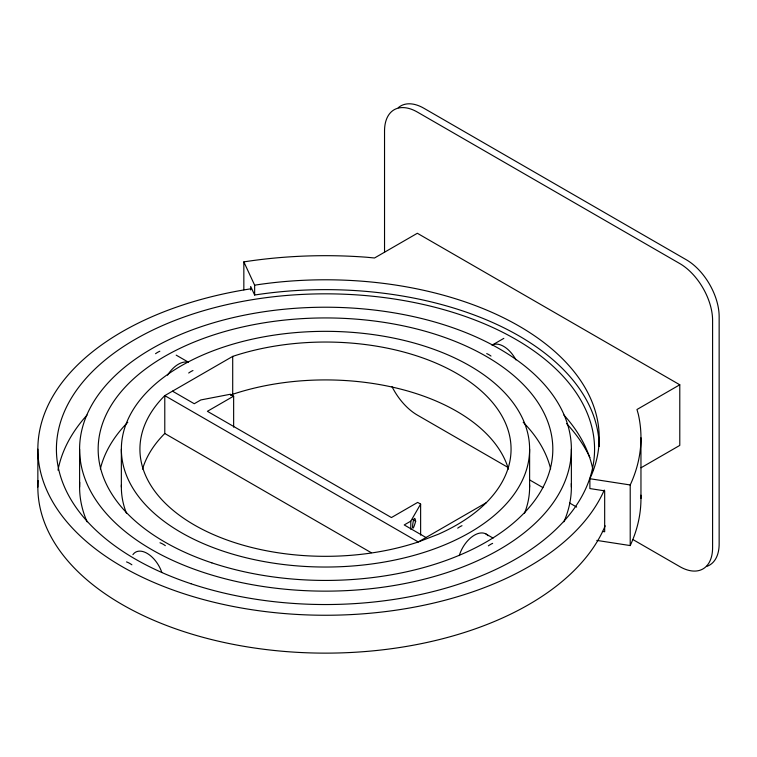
<?xml version="1.0" encoding="UTF-8"?>
<svg xmlns="http://www.w3.org/2000/svg" width="757" height="757" viewBox="0 0 757 757"><rect width="100%" height="100%" fill="white"/><g stroke="black" fill="none" stroke-linecap="round" stroke-linejoin="round"><path stroke-width="1.14" d="M415.65 521.289C413.719 508.931 409.906 541.69 415.65 521.289L412.669 519.567M425.992 537.517L404.219 524.942L410.786 521.157L420.627 504.105L417.675 502.402L391.426 517.561L207.39 411.306L233.639 396.148L233.639 427.147M486.202 502.752L418.28 541.965L164.78 395.618A185.569 107.144 0 0 0 194.265 524.942A185.569 107.144 0 0 0 418.28 541.965L438.454 534.187A185.569 107.144 0 0 0 479.787 389.656A185.569 107.144 0 0 0 232.702 356.396L164.78 395.618L164.78 433.496A185.569 107.144 0 0 0 142.534 469.113M230.658 395.457L232.702 394.274A185.569 107.144 0 0 1 508.439 469.113M503.831 338.37L492.022 345.192A23.193 13.389 60 0 1 515.952 359.916M641.047 467.76L679.786 445.4L679.786 384.783L636.968 409.509L638.265 414.041A315.48 182.134 0 0 1 630.212 484.963L630.212 545.57L596.8 540.403M679.786 384.783L417.344 233.27L374.526 257.986L366.662 257.238A315.48 182.134 0 0 0 243.839 261.884L254.645 285.171A273.722 158.033 0 0 1 589.883 478.717L630.212 484.963M602.392 531.414L604.673 531.764L604.673 490.858L589.883 488.568L589.883 478.717M508.231 467.561L417.344 415.091A46.395 26.788 60 0 1 392.05 386.732M529.673 479.947L542.949 487.612M569.501 502.941L576.645 507.067M632.814 539.495L679.786 566.615A46.395 26.788 60 0 0 712.592 547.671L712.592 320.391A46.395 26.788 60 0 0 679.786 263.568L417.344 112.055A46.395 26.788 60 0 0 384.537 130.989L384.537 252.289M176.182 355.137L187.991 361.95M486.022 534.026L493.053 538.085M233.639 396.148L230.355 394.255L200.832 399.942L194.265 403.727L172.492 391.161M164.78 433.496L371.252 552.705M599.203 446.516A273.722 158.033 0 0 0 254.645 295.022L250.681 286.487L250.681 289.988M640.961 437.82L640.961 498.428M571.374 449.185A245.883 141.956 0 0 1 202.545 572.122A245.883 141.956 0 0 1 202.545 326.239A245.883 141.956 0 0 1 571.374 449.185L571.374 487.063M529.616 449.185A204.135 117.855 0 0 1 223.419 551.247A204.135 117.855 0 0 1 223.419 347.122A204.135 117.855 0 0 1 529.616 449.185L529.616 487.063M420.627 504.105L420.627 535.104M410.786 521.157L410.786 529.19M254.645 285.171L254.645 295.022M243.839 261.884L243.839 289.865M232.702 356.396L232.702 394.274M121.357 449.185L121.357 487.063M79.608 449.185L79.608 487.063M37.85 449.185L37.85 487.063M398.258 107.721A46.395 26.788 60 0 1 423.901 108.26L686.344 259.783A46.395 26.788 60 0 1 719.15 316.606L719.15 543.886A46.395 26.788 60 0 1 706.801 566.368M566.501 423.513A273.722 158.033 0 0 1 589.883 457.531M640.914 495.182A315.48 182.134 0 0 1 630.212 545.57M529.588 484.858A204.135 117.855 0 0 1 524.506 513.284M126.476 513.284A204.135 117.855 0 0 1 121.394 484.858M58.005 470.154A269.085 155.355 0 0 1 87.055 415.054M563.918 415.054A269.085 155.355 0 0 1 592.968 470.154M605.184 525.831A287.641 166.067 0 0 1 286.08 651.569A287.641 166.067 0 0 1 38.068 480.544M604.275 490.063A287.641 166.067 0 0 1 302.923 614.741A287.641 166.067 0 0 1 39.061 464.382A287.641 166.067 0 0 1 251.04 288.777M486.713 353.595A23.193 13.389 60 0 1 491 356.064M159.992 542.778A23.193 13.389 60 0 1 165.329 545.665M126.533 561.921A23.193 13.389 60 0 1 131.869 564.798M132.91 554.635A23.193 13.389 60 0 1 147.653 553.679A23.193 13.389 60 0 1 161.828 572.415M188.682 373.021A23.193 13.389 -60 0 1 192.969 370.542M155.554 353.708A23.193 13.389 -60 0 1 159.831 351.229M167.543 375.179A23.193 13.389 -60 0 1 188.342 362.385M571.298 483.581A245.883 141.956 0 0 1 563.899 521.81M87.083 521.81A245.883 141.956 0 0 1 79.731 482.417M100.359 468.867A227.327 131.245 0 0 1 127.801 422.264M523.182 422.264A227.327 131.245 0 0 1 550.623 468.867M488.36 545.844A23.193 13.389 -60 0 1 492.637 543.375M459.272 555.61A23.193 13.389 -60 0 1 472.813 536.193A23.193 13.389 -60 0 1 488.066 535.71M457.711 528.159A23.193 13.389 -60 0 1 461.997 525.689M190.944 583.723A269.085 155.355 0 0 0 594.567 449.185A269.085 155.355 0 0 0 190.944 314.647A269.085 155.355 0 0 0 190.944 583.723M211.828 562.848A227.327 131.245 0 0 0 552.818 449.185A227.327 131.245 0 0 0 211.828 335.521A227.327 131.245 0 0 0 211.828 562.848"/></g></svg>
